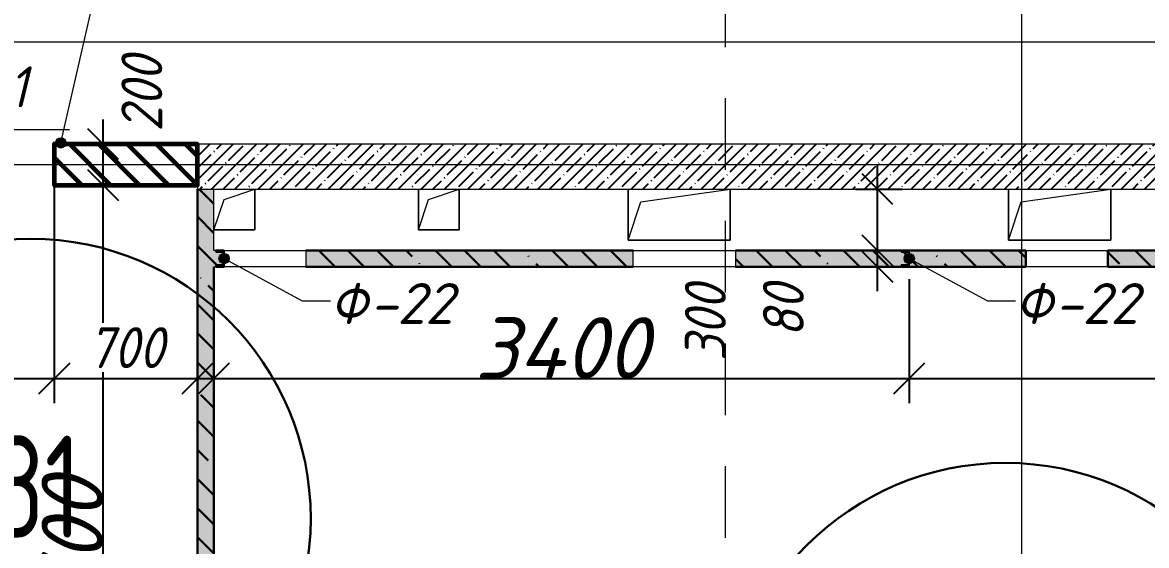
# Model space of a CAD drawing. Header units: millimetres. Extents: x 12986 to 523328, y -9759 to 30092.
# Drawn here: x 506505 to 512001, y 4767 to 7326 of the extents above; entities that cross this region are included whole.
import ezdxf

# ---------------------------------------------------------------- set-up
doc = ezdxf.new("R2010")
doc.units = ezdxf.units.MM
doc.linetypes.add('01 Штриховая _4 мм_', pattern=[600, 350, -250])
for name, color, linetype, lineweight in [('0) ПГП', 1, 'Continuous', 30), ('2) Расчет', 1, 'Continuous', 30), ('5) Блок ячеистый', 160, 'Continuous', 60), ('A-ANNO-DIMS', 7, 'Continuous', 9), ('A-AREA-IDEN', 7, 'Continuous', 9), ('A-DOOR-IDEN', 7, 'Continuous', 9), ('A-FLOR', 7, 'Continuous', 9), ('A-GENM', 7, 'Continuous', 9), ('A-GENM-1', 7, 'Continuous', 25), ('A-GENM-IDEN', 7, 'Continuous', 9), ('A-WALL-FNSH-2', 7, 'Continuous', 5), ('A-WALL-FNSH-4', 250, 'Continuous', 13), ('G-ANNO-SYMB-1', 7, '01 Штриховая _4 мм_', 9), ('I-WALL', 7, 'Continuous', 5), ('Оси-1', 7, 'Continuous', 20)]:
    doc.layers.add(name, color=color, linetype=linetype, lineweight=lineweight)
doc.layers.add('0)Допникки кружки', color=7, linetype='Continuous', plot=False)
doc.layers.add('A-WALL-11', color=7, linetype='Continuous', lineweight=13, true_color=0x800000)
doc.layers.add('A-WALL-3', color=7, linetype='Continuous', lineweight=5, true_color=0x000000)
doc.styles.add('ISOCPEUR_I_2', font='isocpeui.ttf', dxfattribs={"height": 300})
doc.styles.add('ISOCPEUR_I_3', font='isocpeui.ttf', dxfattribs={"width": 0.9, "height": 200})
doc.styles.add('ISOCPEUR_I_4', font='isocpeui.ttf', dxfattribs={"width": 0.9, "height": 300})
doc.styles.add('СПДС', font='ГОСТ тип А.ttf', dxfattribs={"width": 0.9})
doc.dimstyles.new('ISO-2_0_0_9К_СРЕДНИЙ_1', dxfattribs={"dimscale": 304.8, "dimtxt": 199.196235, "dimasz": 0.492126, "dimexe": 0.393701, "dimexo": 0, "dimgap": 0, "dimtad": 1, "dimdec": 0, "dimzin": 0, "dimdsep": 46, "dimtxsty": 'ISOCPEUR_I_3', "dimblk1": 'OBLIQUE', "dimblk2": 'OBLIQUE', "dimsah": 1, "dimcen": 0.09, "dimdle": 0.393701, "dimazin": 0, "dimtfac": 1, "dimtdec": 4, "dimtix": 1, "dimtmove": 2, "dimatfit": 3, "dimfxl": 1, "dimtvp": 1, "dimtolj": 1, "dimtzin": 0, "dimarcsym": 2})
doc.dimstyles.new('ISO-2_0_0_9К_СРЕДНИЙ_2', dxfattribs={"dimscale": 304.8, "dimtxt": 199.196235, "dimasz": 0.492126, "dimexe": 0.393701, "dimexo": 0, "dimgap": 0, "dimtad": 1, "dimdec": 0, "dimzin": 0, "dimdsep": 46, "dimtxsty": 'ISOCPEUR_I_2', "dimblk1": 'OBLIQUE', "dimblk2": 'OBLIQUE', "dimsah": 1, "dimcen": 0.09, "dimdle": 0.393701, "dimazin": 0, "dimtfac": 1, "dimtdec": 4, "dimtix": 1, "dimtmove": 0, "dimatfit": 3, "dimfxl": 1, "dimtvp": 1, "dimtolj": 1, "dimtzin": 0, "dimarcsym": 2})
doc.dimstyles.new('ISO-2_0_0_9К_СРЕДНИЙ_ФОН', dxfattribs={"dimscale": 304.8, "dimtxt": 199.196235, "dimasz": 0.492126, "dimexe": 0.393701, "dimexo": 0, "dimgap": 0.164042, "dimtad": 1, "dimdec": 0, "dimdsep": 46, "dimtxsty": 'ISOCPEUR_I_3', "dimblk1": 'OBLIQUE', "dimblk2": 'OBLIQUE', "dimsah": 1, "dimcen": 0.09, "dimdle": 0.393701, "dimazin": 0, "dimtfac": 1, "dimtdec": 4, "dimtix": 1, "dimtmove": 1, "dimatfit": 3, "dimfxl": 1, "dimtvp": 1, "dimtfill": 1, "dimtolj": 1, "dimtzin": 0, "dimarcsym": 2})
pattern_1 = [(50, (395430.81, -3869.254), (72.873764, -6.37607), [7.62, -83.82]), (355, (395430.81, -3869.25), (-14.09699, 76.422444), [6.096, -67.056]), (100.451, (395436.88, -3869.785), (58.776964, 70.04687), [6.476, -71.236]), (46.184, (395430.81, -3848.93), (108.43142, -16.817454), [11.43, -125.73]), (96.636, (395439.84, -3850.33), (94.961, 98.97089), [9.714, -106.854]), (351.184, (395430.81, -3848.93), (94.96227, 98.97018), [9.144, -100.584]), (21, (395440.97, -3854.014), (60.64565, -40.906537), [7.62, -83.82]), (326, (395440.97, -3854.01), (24.72083, 73.67493), [6.096, -67.056]), (71.451, (395446.02, -3857.42), (85.36689, 32.768737), [6.476, -71.236]), (37.5, (395430.809, -3869.254), (1.235525, 33.8224325), [3.353, -62.89, 3.353, -64.719, -67.31]), (37.5, (395430.809, -3869.254), (1.235525, 33.8224325), [-134.315, 3.353, -63.957]), (7.5, (395430.81, -3869.254), (26.728146, 40.072549), [3.353, -35.458, 3.353, -61.366, -25.654]), (7.5, (395430.81, -3869.254), (26.728146, 40.072549), [-103.53, 3.353, -22.301]), (327.5, (395408.152, -3869.254), (54.2363175, -2.2921173), [3.353, -22.047, 3.353, -75.895, -105.156]), (327.5, (395408.152, -3869.254), (54.2363175, -2.2921173), [-104.648, 3.353, -101.803]), (317.5, (395397.99, -3869.254), (59.25158, 10.17014), [3.353, -29.667, 3.353, -49.276, -74.676]), (317.5, (395397.99, -3869.254), (59.25158, 10.17014), [-85.649, 3.353, -71.323])]
pattern_2 = [(135, (395430.8, -3869.25), (-142.5612, -142.5612), []), (135, (395573.37, -3869.25), (-142.5612, -142.5612), [252.016, -50.403, 3.353, -47.05])]

# ---------------------------------------------------------------- blocks, each defined once
blk = doc.blocks.new('AR_Отверстие прямоугольное _в плите_ - AR_Отверстие прямоугольное _в плите_-V32-АР1_1_Кладочный план 3 этажа')
at = {"layer": 'A-GENM'}
for p, q in [((-50, 50), (100, 100)), ((100, -100), (100, 100)), ((-100, -100), (-50, 50)), ((-100, -100), (100, -100))]:
    blk.add_line(p, q, dxfattribs=at)
blk = doc.blocks.new('AR_Отверстие прямоугольное _в плите_ - AR_Отверстие прямоугольное _в плите_-24484115-АР1_1_Кладочный план 3 этажа')
at = {"layer": 'A-GENM'}
for p, q in [((-250, 125), (-250, -125)), ((-187.5, 62.5), (250, 125)), ((250, -125), (250, 125)), ((-250, -125), (-187.5, 62.5)), ((-250, -125), (250, -125))]:
    blk.add_line(p, q, dxfattribs=at)
blk = doc.blocks.new('AR_Отверстие прямоугольное _в плите_ - AR_Отверстие прямоугольное _в плите_-V33-АР1_1_Кладочный план 3 этажа')
at = {"layer": 'A-GENM'}
for p, q in [((-100, 100), (-100, -100)), ((-50, 50), (100, 100)), ((100, -100), (100, 100)), ((-100, -100), (-50, 50)), ((-100, -100), (100, -100))]:
    blk.add_line(p, q, dxfattribs=at)
blk = doc.blocks.new('Фахверк_СКБ_Уголок - Ф-20_200х3960 h-28533880-АР1_1_Кладочный план 3 этажа')
at = {"layer": 'A-GENM-1'}
for p, q in [((200, 156), (125, 156)), ((125, 156), (125, 81)), ((131, 81), (131, 150)), ((131, 150), (200, 150)), ((200, 150), (200, 156)), ((125, 81), (131, 81)), ((131, 19), (125, 19)), ((125, 19), (125, -56)), ((131, -50), (131, 19)), ((200, -50), (131, -50)), ((200, -56), (200, -50)), ((125, -56), (200, -56))]:
    blk.add_line(p, q, dxfattribs=at)
blk = doc.blocks.new('Фахверк_СКБ_Швеллер - Ф-22_80х3960 h-28624893-АР1_1_Кладочный план 3 этажа')
at = {"layer": 'A-GENM-1'}
for p, q in [((165, 40), (125, 40)), ((125, 40), (125, -40)), ((129.5, 32.6), (165, 32.6)), ((129.5, -32.6), (129.5, 32.6)), ((165, 32.6), (165, 40)), ((125, -40), (165, -40)), ((165, -32.6), (129.5, -32.6)), ((165, -40), (165, -32.6))]:
    blk.add_line(p, q, dxfattribs=at)
blk = doc.blocks.new('_Oblique')
at = {"color": 0, "linetype": 'ByBlock', "lineweight": -2}
blk.add_line((-0.5, -0.5), (0.5, 0.5), dxfattribs=at)
blk = doc.blocks.new('*D3459')
at = {"layer": 'A-ANNO-DIMS', "color": 0, "lineweight": -2, "transparency": 16777216}
for p, q in [((510685.5, 6010.7), (510685.5, 6330.7)), ((510579.5, 6210.7), (510805.5, 6210.7)), ((510579.5, 6130.7), (510805.5, 6130.7))]:
    blk.add_line(p, q, dxfattribs=at)
at = {"layer": 'Defpoints', "color": 0, "transparency": 16777216}
for p in [(510579.5, 6210.7), (510685.5, 6210.7), (510579.5, 6130.7)]:
    blk.add_point(p, dxfattribs=at)
at = {"layer": 'A-ANNO-DIMS', "color": 0, "lineweight": -2, "transparency": 16777216, "xscale": 150, "yscale": 150, "zscale": 150}
for p, rotation in [((510685.5, 6210.7), 90), ((510685.5, 6130.7), 270)]:
    blk.add_blockref('_Oblique', p, dxfattribs=dict(at, rotation=rotation))
at = {"layer": 'A-ANNO-DIMS', "color": 0, "transparency": 16777216, "insert": (510125.3, 5785.9), "char_height": 200, "width": 303.391, "attachment_point": 1, "rotation": 90, "line_spacing_factor": 1.149209, "style": 'ISOCPEUR_I_3'}
blk.add_mtext('\\A1;80', dxfattribs=at)
blk = doc.blocks.new('*D3460')
at = {"layer": 'A-ANNO-DIMS', "color": 0, "lineweight": -2, "transparency": 16777216}
for p, q in [((510685.5, 6090.7), (510685.5, 6630.7)), ((510579.5, 6510.7), (510805.5, 6510.7)), ((510579.5, 6210.7), (510805.5, 6210.7))]:
    blk.add_line(p, q, dxfattribs=at)
at = {"layer": 'Defpoints', "color": 0, "transparency": 16777216}
for p in [(510579.5, 6510.7), (510685.5, 6510.7), (510579.5, 6210.7)]:
    blk.add_point(p, dxfattribs=at)
at = {"layer": 'A-ANNO-DIMS', "color": 0, "lineweight": -2, "transparency": 16777216, "xscale": 150, "yscale": 150, "zscale": 150}
for p, rotation in [((510685.5, 6510.7), 90), ((510685.5, 6210.7), 270)]:
    blk.add_blockref('_Oblique', p, dxfattribs=dict(at, rotation=rotation))
at = {"layer": 'A-ANNO-DIMS', "color": 0, "transparency": 16777216, "insert": (509743.8, 5669.9), "char_height": 200, "width": 455.087, "attachment_point": 1, "rotation": 90, "line_spacing_factor": 1.149209, "style": 'ISOCPEUR_I_3'}
blk.add_mtext('\\A1;300', dxfattribs=at)
blk = doc.blocks.new('AAR_СКБ_Марка_Двери_Перемычка и проем - Марка перемычки и проема-25306769-АР1_1_Кладочный план 3 этажа')
at = {"layer": 'A-DOOR-IDEN'}
for p, q in [((-5, 0), (5, 0)), ((-0.968, -0.984), (-1.986, -2.747)), ((1.067, -0.984), (-0.968, -0.984)), ((2.085, -2.747), (1.067, -0.984)), ((-1.986, -2.747), (-0.968, -4.509)), ((1.067, -4.509), (2.085, -2.747)), ((-0.968, -4.509), (1.067, -4.509))]:
    blk.add_line(p, q, dxfattribs=at)
blk = doc.blocks.new('*D3625')
at = {"layer": 'A-ANNO-DIMS', "color": 0, "lineweight": -2, "transparency": 16777216}
for p, q in [((506900.3, 2710.7), (506900.3, 6650.7)), ((506794.3, 6530.7), (507020.3, 6530.7)), ((506794.3, 2830.7), (507020.3, 2830.7))]:
    blk.add_line(p, q, dxfattribs=at)
at = {"layer": 'Defpoints', "color": 0, "transparency": 16777216}
for p in [(506794.3, 6530.7), (506900.3, 6530.7), (506794.3, 2830.7)]:
    blk.add_point(p, dxfattribs=at)
at = {"layer": 'A-ANNO-DIMS', "color": 0, "lineweight": -2, "transparency": 16777216, "xscale": 150, "yscale": 150, "zscale": 150}
for p, rotation in [((506900.3, 6530.7), 90), ((506900.3, 2830.7), 270)]:
    blk.add_blockref('_Oblique', p, dxfattribs=dict(at, rotation=rotation))
at = {"layer": 'A-ANNO-DIMS', "color": 0, "transparency": 16777216, "insert": (506748.4, 4680.7), "char_height": 300, "width": 606.782, "attachment_point": 5, "rotation": 90, "style": 'ISOCPEUR_I_2'}
blk.add_mtext('\\A1;3700', dxfattribs=at)
blk = doc.blocks.new('*D3626')
at = {"layer": 'A-ANNO-DIMS', "color": 0, "lineweight": -2, "transparency": 16777216}
for p, q in [((506900.3, 6410.7), (506900.3, 6850.7)), ((506794.3, 6730.7), (507020.3, 6730.7)), ((506794.3, 6530.7), (507020.3, 6530.7))]:
    blk.add_line(p, q, dxfattribs=at)
at = {"layer": 'Defpoints', "color": 0, "transparency": 16777216}
for p in [(506794.3, 6730.7), (506900.3, 6730.7), (506794.3, 6530.7)]:
    blk.add_point(p, dxfattribs=at)
at = {"layer": 'A-ANNO-DIMS', "color": 0, "lineweight": -2, "transparency": 16777216, "xscale": 150, "yscale": 150, "zscale": 150}
for p, rotation in [((506900.3, 6730.7), 90), ((506900.3, 6530.7), 270)]:
    blk.add_blockref('_Oblique', p, dxfattribs=dict(at, rotation=rotation))
at = {"layer": 'A-ANNO-DIMS', "color": 0, "transparency": 16777216, "insert": (506988.5, 6792.1), "char_height": 200, "width": 455.087, "attachment_point": 1, "rotation": 90, "line_spacing_factor": 1.149209, "style": 'ISOCPEUR_I_3'}
blk.add_mtext('\\A1;200', dxfattribs=at)
blk = doc.blocks.new('*D3664')
at = {"layer": 'A-ANNO-DIMS', "color": 0, "lineweight": -2, "transparency": 16777216}
for p, q in [((505660.8, 6567.7), (505660.8, 5463.9)), ((506660.8, 6530.7), (506660.8, 5463.9)), ((505540.8, 5583.9), (506780.8, 5583.9))]:
    blk.add_line(p, q, dxfattribs=at)
at = {"layer": 'Defpoints', "color": 0, "transparency": 16777216}
for p in [(505660.8, 6567.7), (506660.8, 6530.7), (506660.8, 5583.9)]:
    blk.add_point(p, dxfattribs=at)
at = {"layer": 'A-ANNO-DIMS', "color": 0, "lineweight": -2, "transparency": 16777216, "xscale": 150, "yscale": 150, "zscale": 150, "rotation": 180}
blk.add_blockref('_Oblique', (505660.8, 5583.9), dxfattribs=at)
at = {"layer": 'A-ANNO-DIMS', "color": 0, "lineweight": -2, "transparency": 16777216, "xscale": 150, "yscale": 150, "zscale": 150}
blk.add_blockref('_Oblique', (506660.8, 5583.9), dxfattribs=at)
at = {"layer": 'A-ANNO-DIMS', "color": 0, "transparency": 16777216, "insert": (506160.8, 5733.9), "char_height": 200, "width": 560.814, "attachment_point": 5, "style": 'ISOCPEUR_I_3', "bg_fill": 3, "box_fill_scale": 1.1, "bg_fill_color": 256, "bg_fill_true_color": 13158600, "bg_fill_transparency": 0}
blk.add_mtext('\\A1;1000', dxfattribs=at)
blk = doc.blocks.new('*D3665')
at = {"layer": 'A-ANNO-DIMS', "color": 0, "lineweight": -2, "transparency": 16777216}
for p, q in [((506660.8, 6530.7), (506660.8, 5463.9)), ((507360.8, 5690), (507360.8, 5463.9)), ((506540.8, 5583.9), (507480.8, 5583.9))]:
    blk.add_line(p, q, dxfattribs=at)
at = {"layer": 'Defpoints', "color": 0, "transparency": 16777216}
for p in [(506660.8, 6530.7), (507360.8, 5690), (507360.8, 5583.9)]:
    blk.add_point(p, dxfattribs=at)
at = {"layer": 'A-ANNO-DIMS', "color": 0, "lineweight": -2, "transparency": 16777216, "xscale": 150, "yscale": 150, "zscale": 150, "rotation": 180}
blk.add_blockref('_Oblique', (506660.8, 5583.9), dxfattribs=at)
at = {"layer": 'A-ANNO-DIMS', "color": 0, "lineweight": -2, "transparency": 16777216, "xscale": 150, "yscale": 150, "zscale": 150}
blk.add_blockref('_Oblique', (507360.8, 5583.9), dxfattribs=at)
at = {"layer": 'A-ANNO-DIMS', "color": 0, "transparency": 16777216, "insert": (507010.8, 5735.2), "char_height": 200, "width": 455.087, "attachment_point": 5, "style": 'ISOCPEUR_I_3', "bg_fill": 3, "box_fill_scale": 1.1, "bg_fill_color": 256, "bg_fill_true_color": 13158600, "bg_fill_transparency": 0}
blk.add_mtext('\\A1;700', dxfattribs=at)
blk = doc.blocks.new('*D3850')
at = {"layer": 'A-ANNO-DIMS', "color": 0, "lineweight": -2, "transparency": 16777216}
for p, q in [((510840.8, 6070.7), (510840.8, 5463.9)), ((507440.8, 5690), (507440.8, 5463.9)), ((507320.8, 5583.9), (510960.8, 5583.9))]:
    blk.add_line(p, q, dxfattribs=at)
at = {"layer": 'Defpoints', "color": 0, "transparency": 16777216}
for p in [(510840.8, 6070.7), (507440.8, 5690), (510840.8, 5583.9)]:
    blk.add_point(p, dxfattribs=at)
at = {"layer": 'A-ANNO-DIMS', "color": 0, "lineweight": -2, "transparency": 16777216, "xscale": 150, "yscale": 150, "zscale": 150, "rotation": 180}
blk.add_blockref('_Oblique', (507440.8, 5583.9), dxfattribs=at)
at = {"layer": 'A-ANNO-DIMS', "color": 0, "lineweight": -2, "transparency": 16777216, "xscale": 150, "yscale": 150, "zscale": 150}
blk.add_blockref('_Oblique', (510840.8, 5583.9), dxfattribs=at)
at = {"layer": 'A-ANNO-DIMS', "color": 0, "transparency": 16777216, "insert": (509140.8, 5733.9), "char_height": 300, "width": 625.17, "attachment_point": 5, "style": 'ISOCPEUR_I_2'}
blk.add_mtext('\\A1;3400', dxfattribs=at)
blk = doc.blocks.new('*D3851')
at = {"layer": 'A-ANNO-DIMS', "color": 0, "lineweight": -2, "transparency": 16777216}
for p, q in [((510840.8, 6070.7), (510840.8, 5463.9)), ((514230.8, 5690), (514230.8, 5463.9)), ((510720.8, 5583.9), (514350.8, 5583.9))]:
    blk.add_line(p, q, dxfattribs=at)
at = {"layer": 'Defpoints', "color": 0, "transparency": 16777216}
for p in [(510840.8, 6070.7), (514230.8, 5690), (514230.8, 5583.9)]:
    blk.add_point(p, dxfattribs=at)
at = {"layer": 'A-ANNO-DIMS', "color": 0, "lineweight": -2, "transparency": 16777216, "xscale": 150, "yscale": 150, "zscale": 150, "rotation": 180}
blk.add_blockref('_Oblique', (510840.8, 5583.9), dxfattribs=at)
at = {"layer": 'A-ANNO-DIMS', "color": 0, "lineweight": -2, "transparency": 16777216, "xscale": 150, "yscale": 150, "zscale": 150}
blk.add_blockref('_Oblique', (514230.8, 5583.9), dxfattribs=at)
at = {"layer": 'A-ANNO-DIMS', "color": 0, "transparency": 16777216, "insert": (512535.8, 5733.9), "char_height": 300, "width": 606.782, "attachment_point": 5, "style": 'ISOCPEUR_I_2'}
blk.add_mtext('\\A1;3390', dxfattribs=at)

msp = doc.modelspace()

# ---------------------------------------------------------------- hatches: boundary and pattern name
h = msp.add_hatch()
h.set_pattern_fill('FP_4', color=256, style=0, pattern_type=2)
h.set_pattern_definition([(45, (395430.81, -3869.25), (-57.024626, 57.024626), []), (45, (395487.83, -3869.25), (-57.024626, 57.024626), [100.806, -20.161, 3.353, -16.808])])
h.paths.add_polyline_path([(514760.80855, 6510.74642), (514760.80855, 6730.74642), (507360.80849, 6730.74642), (507360.80849, 6510.74642), (513508.34197, 6510.74642)], flags=0)
at = {"layer": '0) ПГП'}
h = msp.add_hatch(dxfattribs=at)
h.set_pattern_fill('FP_6', color=256, style=0, pattern_type=2)
h.set_pattern_definition(pattern_1)
h.paths.add_polyline_path([(507440.80849, 1530.74642), (507440.80849, 6510.74642), (507360.80849, 6510.74642), (507360.80849, 1530.74642)], flags=0)
h = msp.add_hatch(dxfattribs=at)
h.set_pattern_fill('FP_7', color=256, style=0, pattern_type=2)
h.set_pattern_definition(pattern_2)
h.paths.add_polyline_path([(507440.80849, 1530.74642), (507440.80849, 6510.74642), (507360.80849, 6510.74642), (507360.80849, 1530.74642)], flags=0)
h = msp.add_hatch(dxfattribs=at)
h.set_pattern_fill('FP_6', color=256, style=0, pattern_type=2)
h.set_pattern_definition(pattern_1)
h.paths.add_polyline_path([(514230.80855, 6130.74642), (514230.80855, 6210.74642), (511810.80849, 6210.74642), (511810.80849, 6130.74642), (513508.34197, 6130.74642)], flags=0)
h.paths.add_polyline_path([(511410.80849, 6130.74642), (511410.80849, 6210.74642), (510840.80852, 6210.74642), (510840.80852, 6130.74642)], flags=0)
h.paths.add_polyline_path([(510800.80852, 6130.74642), (510800.80852, 6138.14642), (510836.30852, 6138.14642), (510836.30852, 6203.34642), (510800.80852, 6203.34642), (510800.64166, 6210.74642), (509990.80849, 6210.74642), (509990.80849, 6130.74642), (510800.64166, 6130.74642)], flags=0)
h.paths.add_polyline_path([(507440.80849, 6130.74642), (507450.80849, 6130.74642), (507450.80849, 6138.14642), (507486.30849, 6138.14642), (507486.30849, 6203.34642), (507450.80849, 6203.34642), (507450.80849, 6210.74642), (507440.80849, 6210.74642), (507440.80849, 6138.14642)], flags=0)
h.paths.add_polyline_path([(508092.94134, 6130.74642), (509490.80849, 6130.74642), (509490.80849, 6210.74642), (507890.80849, 6210.74642), (507890.80849, 6130.74642)], flags=0)
h = msp.add_hatch(dxfattribs=at)
h.set_pattern_fill('FP_7', color=256, style=0, pattern_type=2)
h.set_pattern_definition(pattern_2)
h.paths.add_polyline_path([(514230.80855, 6130.74642), (514230.80855, 6210.74642), (511810.80849, 6210.74642), (511810.80849, 6130.74642), (513508.34197, 6130.74642)], flags=0)
h.paths.add_polyline_path([(511410.80849, 6130.74642), (511410.80849, 6210.74642), (510840.80852, 6210.74642), (510840.80852, 6130.74642)], flags=0)
h.paths.add_polyline_path([(510800.80852, 6130.74642), (510800.80852, 6138.14642), (510836.30852, 6138.14642), (510836.30852, 6203.34642), (510800.80852, 6203.34642), (510800.64166, 6210.74642), (509990.80849, 6210.74642), (509990.80849, 6130.74642), (510800.64166, 6130.74642)], flags=0)
h.paths.add_polyline_path([(507440.80849, 6130.74642), (507450.80849, 6130.74642), (507450.80849, 6138.14642), (507486.30849, 6138.14642), (507486.30849, 6203.34642), (507450.80849, 6203.34642), (507450.80849, 6210.74642), (507440.80849, 6210.74642), (507440.80849, 6138.14642)], flags=0)
h.paths.add_polyline_path([(508092.94134, 6130.74642), (509490.80849, 6130.74642), (509490.80849, 6210.74642), (507890.80849, 6210.74642), (507890.80849, 6130.74642)], flags=0)
at = {"layer": '5) Блок ячеистый'}
h = msp.add_hatch(dxfattribs=at)
h.set_pattern_fill('FP_1', color=256, style=0, pattern_type=2)
h.set_pattern_definition([(135, (395430.81, -3869.25), (-70.71068, -70.71068), [])])
h.paths.add_polyline_path([(516640.80852, 6530.74642), (516640.80852, 6730.74642), (514760.80855, 6730.74642), (514760.80855, 6530.74642)], flags=0)
h.paths.add_polyline_path([(505180.80849, 6530.74642), (505660.80855, 6530.74642), (505660.80855, 6730.74642), (504980.80849, 6730.74642), (504980.80849, 6530.74642)], flags=0)
h.paths.add_polyline_path([(507360.80849, 6530.74642), (507360.80849, 6730.74642), (506660.80855, 6730.74642), (506660.80855, 6530.74642), (506739.09118, 6530.74642)], flags=0)
at = {"layer": 'A-GENM-IDEN'}
h = msp.add_hatch(color=256, dxfattribs=at)
edge = h.paths.add_edge_path(flags=0)
edge.add_arc((506692.30855, 6736.74642), 25, 0, 360)
h = msp.add_hatch(color=256, dxfattribs=at)
edge = h.paths.add_edge_path(flags=0)
edge.add_arc((510840.80852, 6170.74642), 25, 0, 360)

# ---------------------------------------------------------------- linework, layer by layer
at = {"layer": '0) ПГП'}
for p, q in [((511410.80849, 6130.74642), (511410.80849, 6210.74642)), ((514230.80855, 6210.74642), (511810.80849, 6210.74642)), ((511810.80849, 6210.74642), (511810.80849, 6130.74642)), ((507440.80849, 1530.74642), (507440.80849, 6130.74642)), ((507890.80849, 6130.74642), (509490.80849, 6130.74642)), ((509990.80849, 6130.74642), (510800.64166, 6130.74642)), ((510840.80852, 6130.74642), (511410.80849, 6130.74642))]:
    msp.add_line(p, q, dxfattribs=at)
at = {"layer": '0)Допникки кружки', "color": 1, "lineweight": 30}
msp.add_circle((511310.19418, 3801.54277), 1369.38563, dxfattribs=at)
at = {"layer": '2) Расчет'}
for p, q in [((507360.80849, 6510.74642), (507360.80849, 1530.74642)), ((509490.80849, 6210.74642), (507890.80849, 6210.74642)), ((510800.64166, 6210.74642), (509990.80849, 6210.74642)), ((511410.80849, 6210.74642), (510840.80852, 6210.74642)), ((511810.80849, 6130.74642), (514230.80855, 6130.74642))]:
    msp.add_line(p, q, dxfattribs=at)
at = {"layer": '5) Блок ячеистый'}
msp.add_lwpolyline([(506660.80855, 6530.74642), (507360.80849, 6530.74642), (507360.80849, 6730.74642), (506660.80855, 6730.74642)], close=True, dxfattribs=at)
at = {"layer": 'A-FLOR'}
for p, q in [((507640.80848, 6510.74642), (507640.80848, 6310.74642)), ((508440.80849, 6310.74642), (508440.80849, 6510.74642)), ((508640.80849, 6510.74642), (508640.80849, 6310.74642)), ((509465.80848, 6260.74642), (509465.80848, 6510.74642)), ((509965.80848, 6510.74642), (509965.80848, 6260.74642)), ((511325.80848, 6260.74642), (511325.80848, 6510.74642)), ((511825.80848, 6510.74642), (511825.80848, 6260.74642)), ((507640.80848, 6310.74642), (507440.80849, 6310.74642)), ((508640.80849, 6310.74642), (508440.80849, 6310.74642)), ((509965.80848, 6260.74642), (509465.80848, 6260.74642)), ((511825.80848, 6260.74642), (511325.80848, 6260.74642))]:
    msp.add_line(p, q, dxfattribs=at)
at = {"layer": 'A-GENM-IDEN'}
for p, q in [((506692.30855, 6736.74642), (506870.46952, 7517.41967)), ((510840.80852, 6170.74642), (511223.18595, 5963.49046)), ((507873.18592, 5963.49046), (508010.23722, 5963.49046)), ((511223.18595, 5963.49046), (511360.23725, 5963.49046))]:
    msp.add_line(p, q, dxfattribs=at)
for centre in [(506692.30855, 6736.74642), (510840.80852, 6170.74642)]:
    msp.add_circle(centre, 25, dxfattribs=at)
at = {"layer": 'A-WALL-11'}
msp.add_line((389220.80855, 7230.74641), (521382.43658, 7230.74641), dxfattribs=at)
at = {"layer": 'A-WALL-3'}
for p, q in [((514760.80855, 6730.74642), (507360.80849, 6730.74642)), ((507360.80849, 6730.74642), (507360.80849, 6510.74642)), ((507360.80849, 6510.74642), (514760.80855, 6510.74642))]:
    msp.add_line(p, q, dxfattribs=at)
at = {"layer": 'A-WALL-FNSH-2'}
for p, q in [((507360.80849, 6730.74642), (506729.80855, 6730.74642)), ((506660.80855, 6661.74642), (506660.80855, 6599.74642)), ((506729.80855, 6530.74642), (507360.80849, 6530.74642))]:
    msp.add_line(p, q, dxfattribs=at)
at = {"layer": 'A-WALL-FNSH-4'}
for p, q in [((507440.80849, 6210.74642), (507440.80849, 6510.74642)), ((507450.80849, 6210.74642), (507440.80849, 6210.74642)), ((507890.80849, 6210.74642), (507890.80849, 6130.74642)), ((509490.80849, 6130.74642), (509490.80849, 6210.74642)), ((509990.80849, 6210.74642), (509990.80849, 6130.74642)), ((507440.80849, 6130.74642), (507450.80849, 6130.74642))]:
    msp.add_line(p, q, dxfattribs=at)
at = {"layer": 'G-ANNO-SYMB-1'}
msp.add_line((509940.80855, 15355.20531), (509940.80855, -8588.24367), dxfattribs=at)
at = {"layer": 'I-WALL'}
for p, q in [((507490.80849, 6210.74642), (507890.80849, 6210.74642)), ((509490.80849, 6210.74642), (509990.80849, 6210.74642)), ((511410.80849, 6210.74642), (511810.80849, 6210.74642)), ((507890.80849, 6130.74642), (507490.80849, 6130.74642)), ((509990.80849, 6130.74642), (509490.80849, 6130.74642)), ((511810.80849, 6130.74642), (511410.80849, 6130.74642))]:
    msp.add_line(p, q, dxfattribs=at)
at = {"layer": 'Оси-1'}
for p, q in [((511390.80852, -8019.25359), (511390.80852, 24767.68957)), ((389220.80855, 6630.74641), (521382.43658, 6630.74641))]:
    msp.add_line(p, q, dxfattribs=at)

# ---------------------------------------------------------------- block references
at = {"layer": 'A-DOOR-IDEN', "xscale": 99.99999999999993, "yscale": 99.99999999999993, "zscale": 99.99999999999993}
msp.add_blockref('AAR_СКБ_Марка_Двери_Перемычка и проем - Марка перемычки и проема-25306769-АР1_1_Кладочный план 3 этажа', (506235.05112, 6801.95756), dxfattribs=at)
at = {"layer": 'A-GENM'}
for name, p in [('AR_Отверстие прямоугольное _в плите_ - AR_Отверстие прямоугольное _в плите_-V32-АР1_1_Кладочный план 3 этажа', (507540.80848, 6410.74642)), ('AR_Отверстие прямоугольное _в плите_ - AR_Отверстие прямоугольное _в плите_-V33-АР1_1_Кладочный план 3 этажа', (508540.80849, 6410.74642)), ('AR_Отверстие прямоугольное _в плите_ - AR_Отверстие прямоугольное _в плите_-24484115-АР1_1_Кладочный план 3 этажа', (509715.80848, 6385.74642)), ('AR_Отверстие прямоугольное _в плите_ - AR_Отверстие прямоугольное _в плите_-24484115-АР1_1_Кладочный план 3 этажа', (511575.80848, 6385.74642))]:
    msp.add_blockref(name, p, dxfattribs=at)
at = {"layer": 'A-GENM-1'}
msp.add_blockref('Фахверк_СКБ_Уголок - Ф-20_200х3960 h-28533880-АР1_1_Кладочный план 3 этажа', (506529.80855, 6580.74642), dxfattribs=at)
at = {"layer": 'A-GENM-1', "rotation": 180}
for p in [(507615.80849, 6170.74642), (510965.80852, 6170.74642)]:
    msp.add_blockref('Фахверк_СКБ_Швеллер - Ф-22_80х3960 h-28624893-АР1_1_Кладочный план 3 этажа', p, dxfattribs=at)

# ---------------------------------------------------------------- texts
at = {"layer": 'A-AREA-IDEN', "insert": (505995.98348, 5304.47317), "char_height": 500, "width": 1212.1515, "attachment_point": 1, "style": 'СПДС'}
msp.add_mtext('3.31', dxfattribs=at)
at = {"layer": 'A-GENM-IDEN', "char_height": 200, "attachment_point": 1}
for s, insert, width, style in [('-61', (506186.22452, 7111.24642), 481.0125, 'ISOCPEUR_I_4'), ('\\fISOCPEUR|b0|i1|c204|p34|;\\W.9;Ф', (508010.23722, 6051.10504), 230.886, 'ISOCPEUR_I_2'), ('-22', (508200.73722, 6051.10504), 476.202375, 'ISOCPEUR_I_2'), ('\\fISOCPEUR|b0|i1|c204|p34|;\\W.9;Ф', (511360.23725, 6051.10504), 230.886, 'ISOCPEUR_I_2'), ('-22', (511550.73725, 6051.10504), 476.202375, 'ISOCPEUR_I_2')]:
    msp.add_mtext(s, dxfattribs=dict(at, insert=insert, width=width, style=style))

# ---------------------------------------------------------------- dimensions: what is measured, and where the dimension line sits
at = {"layer": 'A-ANNO-DIMS'}
for base, p1, p2, override, picture, middle in [((506900.32472, 6730.74642), (506794.25871, 6530.74642), (506794.25871, 6730.74642), {"dimpost": '<>', "dimfxl": 200}, '*D3626', (507121.83898, 7019.61071)), ((510685.54779, 6510.74642), (510579.48177, 6210.74642), (510579.48177, 6510.74642), {"dimpost": '<>', "dimfxl": 300}, '*D3460', (509877.10779, 5897.42348)), ((510685.54779, 6210.74642), (510579.48177, 6130.74642), (510579.48177, 6210.74642), {"dimpost": '<>', "dimfxl": 80}, '*D3459', (510258.6213, 5937.60712))]:
    dim = msp.add_linear_dim(base=base, p1=p1, p2=p2, angle=90, dimstyle='ISO-2_0_0_9К_СРЕДНИЙ_1', override=override, dxfattribs=at)
    dim.commit()
    dim.dimension.update_dxf_attribs({"geometry": picture, "text_midpoint": middle, "dimtype": 160, "text_rotation": 90})
dim = msp.add_linear_dim(base=(506900.32472, 6530.74642), p1=(506794.25871, 2830.74643), p2=(506794.25871, 6530.74642), angle=90, dimstyle='ISO-2_0_0_9К_СРЕДНИЙ_2', override={"dimpost": '<>', "dimfxl": 3699.999991}, dxfattribs=at)
dim.commit()
dim.dimension.update_dxf_attribs({"geometry": '*D3625', "text_midpoint": (506748.39291, 4680.74642)})
dim = msp.add_linear_dim(base=(514230.80855, 5583.94302), p1=(510840.80852, 6070.74642), p2=(514230.80855, 5690.00904), dimstyle='ISO-2_0_0_9К_СРЕДНИЙ_2', override={"dimpost": '<>', "dimfxl": 3411.313699}, dxfattribs=at)
dim.commit()
dim.dimension.update_dxf_attribs({"geometry": '*D3851', "text_midpoint": (512535.80854, 5733.94302)})

# ---------------------------------------------------------------- next in the draw order: dimensions: what is measured, and where the dimension line sits
dim = msp.add_linear_dim(base=(506660.80855, 5583.94302), p1=(505660.80855, 6567.69842), p2=(506660.80855, 6530.74642), dimstyle='ISO-2_0_0_9К_СРЕДНИЙ_ФОН', override={"dimpost": '<>', "dimfxl": 1000.682492}, dxfattribs=at)
dim.commit()
dim.dimension.update_dxf_attribs({"geometry": '*D3664', "text_midpoint": (506160.80855, 5733.94302)})

# ---------------------------------------------------------------- next in the draw order: dimensions: what is measured, and where the dimension line sits
dim = msp.add_linear_dim(base=(507360.80849, 5583.94302), p1=(506660.80855, 6530.74642), p2=(507360.80849, 5690.00904), dimstyle='ISO-2_0_0_9К_СРЕДНИЙ_ФОН', override={"dimpost": '<>', "dimfxl": 1094.001486}, dxfattribs=at)
dim.commit()
dim.dimension.update_dxf_attribs({"geometry": '*D3665', "text_midpoint": (507010.80852, 5735.2309)})

# ---------------------------------------------------------------- next in the draw order: hatches: boundary and pattern name
at = {"layer": 'A-GENM-IDEN'}
h = msp.add_hatch(color=256, dxfattribs=at)
edge = h.paths.add_edge_path(flags=0)
edge.add_arc((507490.80849, 6170.74642), 25, 0, 360)

# ---------------------------------------------------------------- next in the draw order: linework, layer by layer
at = {"layer": '0)Допникки кружки', "color": 1, "lineweight": 30}
msp.add_circle((506545.19412, 4898.21113), 1369.38563, dxfattribs=at)
at = {"layer": 'A-GENM-IDEN'}
msp.add_line((507490.80849, 6170.74642), (507873.18592, 5963.49046), dxfattribs=at)
msp.add_circle((507490.80849, 6170.74642), 25, dxfattribs=at)

# ---------------------------------------------------------------- next in the draw order: dimensions: what is measured, and where the dimension line sits
at = {"layer": 'A-ANNO-DIMS'}
dim = msp.add_linear_dim(base=(510840.80852, 5583.94302), p1=(507440.80849, 5690.00904), p2=(510840.80852, 6070.74642), dimstyle='ISO-2_0_0_9К_СРЕДНИЙ_2', override={"dimpost": '<>', "dimfxl": 3421.251402}, dxfattribs=at)
dim.commit()
dim.dimension.update_dxf_attribs({"geometry": '*D3850', "text_midpoint": (509140.80851, 5733.94302)})

doc.saveas('drawing.dxf')
